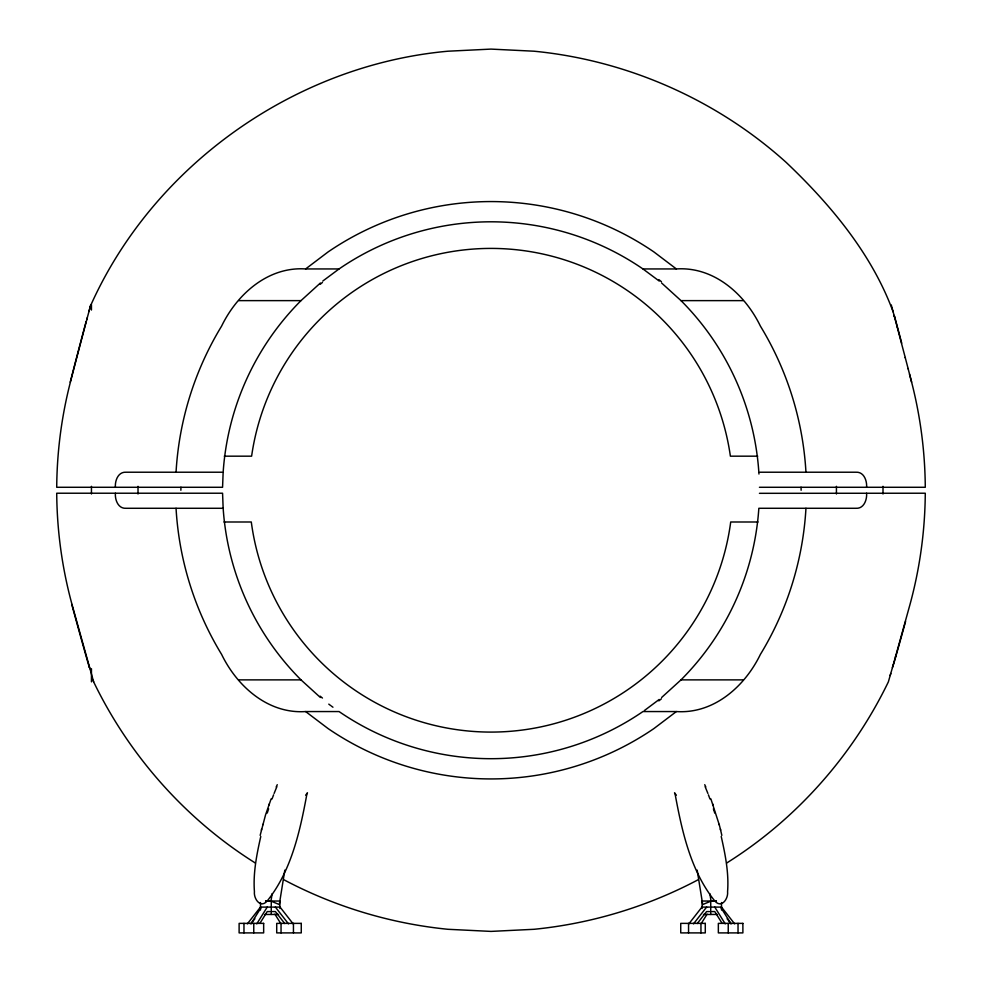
<?xml version="1.0" encoding="UTF-8"?>
<svg xmlns="http://www.w3.org/2000/svg" width="982" height="982" viewBox="0 0 982 982"><rect width="100%" height="100%" fill="white"/><g stroke="black" fill="none" stroke-linecap="round" stroke-linejoin="round"><path stroke-width="1.47" d="M115.397 487.281C114.869 480.677 118.147 471.655 126.089 472.219L223.16 472.219A268.442 268.442 0 0 1 300.995 300.627L320.377 283.012M759.43 493.32L925.277 493.222A434.277 434.277 0 0 1 910.044 604.286L895.437 656.995M866.603 493.222C867.106 499.813 863.89 508.86 855.911 508.283L758.841 508.283A268.442 268.442 0 0 1 681.005 679.875L661.623 697.49M180.872 490.251L180.946 487.207M223.123 472.907L222.57 487.281L56.723 487.281A434.277 434.277 0 0 1 70.385 382.17L75.013 364.322M307.047 793.26C300.136 830.723 291.519 870.727 267.178 901.01C260.512 908.816 253.565 898.763 254.424 891.656C253.012 873.059 256.707 854.524 260.782 836.468M284.817 870.126L279.293 904.545L270.958 901.108L272.161 893.632M260.156 835.363L265.557 814.864L271.118 798.894M261.359 830.121L261.642 829.029M262.66 825.015L262.832 824.352M75.246 363.401L87.275 317.775M893.166 311.945C871.942 254.019 830.49 204.477 786.226 162.447C716.799 99.808 627.117 60.246 534.061 51.211L491 49.1L447.939 51.211C294.833 65.045 153.069 165.467 90.442 305.991M88.945 311.552L90.81 304.616M90.344 306.359L86.711 319.887M895.67 656.185L892.417 667.637M726.643 863.031C796.181 819.454 852.683 755.698 888.366 681.864L890.76 673.492M893.239 664.789L890.183 675.518M267.239 813.047L268.614 808.812M268.798 805.154L269.178 804.086M272.039 798.967L273.597 794.819M274.113 793.431L276.826 786.766M276.212 786.901L277.268 784.692M250.926 923.866L261.396 907.098L270.21 907.098M256.768 923.866L267.227 907.098M259.985 923.178L267.227 911.566L270.21 911.566M701.455 923.178L707.089 914.156M805.952 472.219A315.468 315.468 0 0 0 760.399 326.11C744.859 294.06 713.877 266.417 676.365 268.945L642.94 268.945A268.442 268.442 0 0 0 339.06 268.945L305.635 268.945C268.123 266.417 237.141 294.06 221.601 326.11A315.468 315.468 0 0 0 176.048 472.219M176.048 508.283A315.468 315.468 0 0 0 221.601 654.393C237.141 686.443 268.123 714.086 305.635 711.557L339.06 711.557A268.442 268.442 0 0 0 642.94 711.557L676.365 711.557C713.877 714.086 744.859 686.443 760.399 654.393A315.468 315.468 0 0 0 805.952 508.283M247.366 923.866L260.476 907.098M251.11 923.546L254.866 918.759M688.836 923.866L701.946 907.098L709.593 907.098M693.501 923.866L706.61 907.098M697.245 923.546L706.61 911.566L709.593 911.566M305.623 795.187L307.489 792.916M305.635 268.945L328.074 251.944A288.683 288.683 0 0 1 653.926 251.944L676.365 268.945M676.365 711.557L653.926 728.558A288.683 288.683 0 0 1 328.074 728.558L305.635 711.557M322.808 281.036L338.986 268.994M659.192 699.466L644.352 710.575M698.141 879.749C647.322 906.681 591.287 923.596 534.061 929.291L491 931.402L447.939 929.291C390.713 923.596 334.678 906.681 283.859 879.749M716.43 901.108L711.042 901.108L702.707 904.545L697.183 870.126M238.884 300.627L300.995 300.627M661.623 283.012L681.005 300.627L743.116 300.627M224.289 456.176L251.613 456.176A241.793 241.793 0 0 1 730.387 456.176L757.711 456.176M759.43 487.281L925.277 487.281A434.277 434.277 0 0 0 911.615 382.17L908.08 368.508M223.994 521.994L251.294 521.994A241.793 241.793 0 0 0 730.706 521.994L758.006 521.994M238.884 679.875L300.995 679.875L320.377 697.49M681.005 679.875L743.116 679.875M265.877 901.034L279.882 901.034L279.882 908.497M716.124 901.034L702.118 901.034L702.118 908.497M265.57 901.108L270.958 901.108M272.407 907.098L280.054 907.098L293.164 923.866M711.79 907.098L720.604 907.098L731.074 923.866M272.407 911.566L275.39 911.566L284.755 923.546M711.79 911.566L714.773 911.566L722.016 923.178M264.539 914.463L278.532 914.463M703.468 914.463L717.461 914.463M255.357 863.031C185.819 819.454 129.317 755.698 93.634 681.864L93.192 680.342M643.014 268.994L659.192 281.036M332.947 707.224L331.081 705.862M330.431 705.371L328.774 704.131M674.511 792.916L676.377 795.187M721.524 907.098L734.634 923.866M727.134 918.759L730.89 923.546M275.39 907.098L288.499 923.866M714.773 907.098L725.232 923.866M274.911 914.156L280.545 923.178M704.732 784.692L705.788 786.901M705.174 786.766L707.887 793.431M710.882 798.894L719.34 825.015M708.403 794.819L709.961 798.967M712.822 804.086L713.202 805.154M713.386 808.812L714.761 813.047M93.621 681.839L71.956 604.274A434.277 434.277 0 0 1 56.723 493.222L222.57 493.222L223.123 507.584M88.932 665.379L89.878 668.705M891.275 304.948L892.098 307.992M892.245 308.532L894.467 316.781M894.074 315.345L897.143 326.81M896.836 325.705L905.343 357.939M905.208 357.485L908.215 368.974M909.528 374.13L911.603 382.17M720.358 829.029L721.844 835.363M719.168 824.352L720.641 830.121M721.218 836.468C725.293 854.524 728.988 873.059 727.576 891.656C728.435 898.763 721.488 908.816 714.822 901.01C690.481 870.727 681.864 830.723 674.953 793.26M709.839 893.632L711.042 901.108M758.89 472.931L758.951 474.036M801.054 487.207L801.128 490.251M866.603 487.281C867.094 480.677 863.89 471.655 855.911 472.219L758.841 472.219A268.442 268.442 0 0 0 681.005 300.627M115.397 493.222C114.869 499.826 118.147 508.848 126.089 508.283L223.16 508.283A268.442 268.442 0 0 0 300.995 679.875M883.002 486.336L883.002 493.995M836.431 486.336L836.431 493.995M738.034 923.375L738.034 932.9M728.239 923.375L728.239 932.9M721.512 902.532L721.512 909.983M710.735 901.034L710.735 914.463M700.952 923.375L700.952 932.9M688.554 923.375L688.554 932.9M293.446 923.375L293.446 932.9M281.048 923.375L281.048 932.9M271.265 901.034L271.265 914.463M260.488 902.532L260.488 909.983M253.761 923.375L253.761 932.9M243.966 923.375L243.966 932.9M138.02 486.336L138.02 493.995M91.449 304.592L91.449 310.042M91.449 486.336L91.449 493.995M91.449 668.705L91.449 681.864M320.169 284.314A62.124 12.005 -42.3 0 1 322.452 282.448M658.836 279.612A62.124 13.699 42.7 0 1 661.426 281.699M70.213 382.182A81.837 0.97 -75.6 0 1 86.109 321.666M894.418 315.934A80.598 0.798 75.6 0 1 901.709 343.148M661.414 698.803A62.112 13.687 -42.7 0 1 658.836 700.878M322.452 698.055A62.124 12.005 42.3 0 1 320.169 696.177M89.362 667.527A81.997 1.08 74.8 0 1 71.686 604.188M905.6 621.41A81.874 1.056 -74.8 0 1 893.522 664.483M263.655 923.375L239.117 923.375L239.117 932.9L263.655 932.9L263.655 923.375M301.265 923.375L276.715 923.375L276.715 932.9L301.265 932.9L301.265 923.375M705.285 923.375L680.735 923.375L680.735 932.9L705.285 932.9L705.285 923.375M742.883 923.375L718.345 923.375L718.345 932.9L742.883 932.9L742.883 923.375"/></g></svg>
